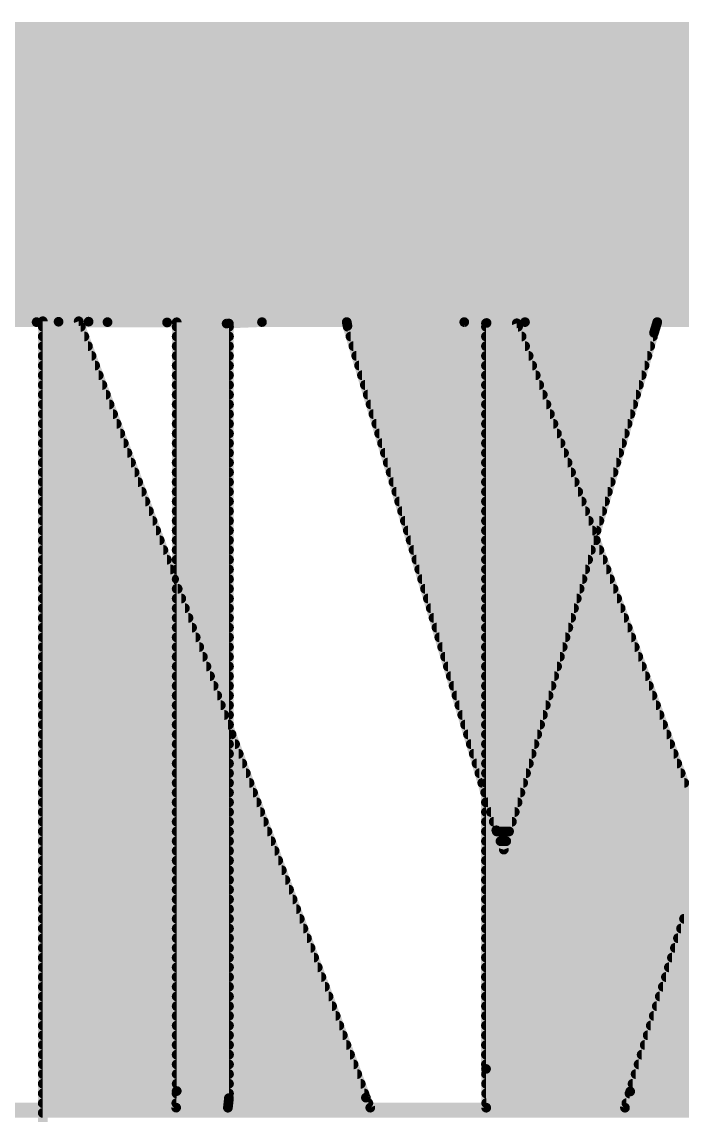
# Model space of a CAD drawing. Extents: x -29 to 78, y -12 to 55.
# Drawn here: x 16.511 to 17.375, y 14.704 to 16.134 of the extents above; entities that cross this region are included whole.
import ezdxf

# ---------------------------------------------------------------- set-up
doc = ezdxf.new("R2010")
doc.units = 0
doc.layers.add('21', color=41, linetype='CONTINUOUS')
doc.layers.add('22', color=40, linetype='CONTINUOUS')

msp = doc.modelspace()

# ---------------------------------------------------------------- linework, layer by layer
at = {"layer": '21', "const_width": 0.0127}
for points in [[(19.6412, 16.1279), (15.9361, 16.1279)], [(15.7246, 16.1036), (19.8372, 16.1036)], [(15.8113, 16.1163), (19.7568, 16.1163)], [(15.6842, 16.0909), (19.8819, 16.0909)], [(15.6438, 16.0782), (19.9228, 16.0782)], [(15.6034, 16.0655), (19.9618, 16.0655)], [(15.5679, 16.0528), (19.996, 16.0528)], [(15.5445, 16.0401), (20.021, 16.0401)], [(15.5211, 16.0274), (20.0443, 16.0274)], [(15.4743, 16.002), (20.0909, 16.002)], [(15.4977, 16.0147), (20.0676, 16.0147)], [(15.4509, 15.9893), (20.1143, 15.9893)], [(15.4297, 15.9766), (20.1376, 15.9766)], [(15.4131, 15.9639), (20.154, 15.9639)], [(15.3964, 15.9512), (20.1694, 15.9512)], [(15.3808, 15.9385), (20.1848, 15.9385)], [(15.3654, 15.9258), (20.2002, 15.9258)], [(15.35, 15.9131), (20.2156, 15.9131)], [(15.3192, 15.8877), (20.2463, 15.8877)], [(15.3346, 15.9004), (20.231, 15.9004)], [(15.3053, 15.875), (20.2617, 15.875)], [(15.293, 15.8623), (20.2734, 15.8623)], [(15.2806, 15.8496), (20.2848, 15.8496)], [(15.2692, 15.8369), (20.2962, 15.8369)], [(15.2587, 15.8242), (20.3068, 15.8242)], [(15.2483, 15.8115), (20.3173, 15.8115)], [(15.2378, 15.7988), (20.3278, 15.7988)], [(15.2168, 15.7734), (20.3487, 15.7734)], [(15.2273, 15.7861), (20.3383, 15.7861)], [(15.2065, 15.7607), (20.3592, 15.7607)], [(15.9451, 15.748), (19.7489, 15.748)], [(16.2003, 15.7414), (16.5301, 15.7414)], [(16.5301, 15.7414), (16.5589, 15.7419)], [(16.5852, 15.7425), (16.5382, 15.7425)], [(16.5382, 15.7425), (16.5382, 14.3733)], [(16.5382, 15.7353), (16.5879, 15.7353)], [(16.5589, 15.7419), (16.5982, 15.7419)], [(16.9609, 14.7266), (16.5852, 15.7425)], [(16.5982, 15.7419), (16.6229, 15.7414)], [(16.6229, 15.7414), (16.9359, 15.7414)], [(16.9359, 15.7414), (16.9368, 15.7363)], [(16.9368, 15.7363), (17.1315, 15.0764)], [(16.9371, 15.7353), (17.3402, 15.7353)], [(17.3378, 15.7273), (17.3421, 15.7414)], [(17.3421, 15.7414), (17.6651, 15.7414)], [(16.5382, 15.7226), (16.5926, 15.7226)], [(16.9408, 15.7226), (17.3364, 15.7226)], [(17.1413, 15.0511), (17.3378, 15.7273)], [(16.5382, 15.7099), (16.5973, 15.7099)], [(16.9446, 15.7099), (17.3328, 15.7099)], [(16.5382, 15.6972), (16.602, 15.6972)], [(16.9483, 15.6972), (17.3291, 15.6972)], [(16.5382, 15.6845), (16.6067, 15.6845)], [(16.9521, 15.6845), (17.3254, 15.6845)], [(16.5382, 15.6718), (16.6114, 15.6718)], [(16.5382, 15.6591), (16.6161, 15.6591)], [(16.9558, 15.6718), (17.3217, 15.6718)], [(16.9596, 15.6591), (17.318, 15.6591)], [(16.5382, 15.6464), (16.6208, 15.6464)], [(16.9633, 15.6464), (17.3143, 15.6464)], [(16.5382, 15.6337), (16.6255, 15.6337)], [(16.9671, 15.6337), (17.3106, 15.6337)], [(16.5382, 15.621), (16.6302, 15.621)], [(16.9708, 15.621), (17.3069, 15.621)], [(16.5382, 15.6083), (16.6349, 15.6083)], [(16.9746, 15.6083), (17.3032, 15.6083)], [(16.5382, 15.5956), (16.6396, 15.5956)], [(16.9783, 15.5956), (17.2995, 15.5956)], [(16.5382, 15.5829), (16.6442, 15.5829)], [(16.9821, 15.5829), (17.2959, 15.5829)], [(16.5382, 15.5702), (16.6489, 15.5702)], [(16.9858, 15.5702), (17.2922, 15.5702)], [(16.5382, 15.5575), (16.6536, 15.5575)], [(16.5382, 15.5448), (16.6583, 15.5448)], [(16.9895, 15.5575), (17.2885, 15.5575)], [(16.9933, 15.5448), (17.2848, 15.5448)], [(16.5382, 15.5321), (16.663, 15.5321)], [(16.997, 15.5321), (17.2811, 15.5321)], [(16.5382, 15.5194), (16.6677, 15.5194)], [(17.0008, 15.5194), (17.2774, 15.5194)], [(16.5382, 15.5067), (16.6724, 15.5067)], [(17.0045, 15.5067), (17.2737, 15.5067)], [(16.5382, 15.494), (16.6771, 15.494)], [(17.0083, 15.494), (17.27, 15.494)], [(16.5382, 15.4813), (16.6818, 15.4813)], [(17.012, 15.4813), (17.2663, 15.4813)], [(16.5382, 15.4686), (16.6865, 15.4686)], [(17.0158, 15.4686), (17.2626, 15.4686)], [(16.5382, 15.4559), (16.6912, 15.4559)], [(17.0195, 15.4559), (17.2589, 15.4559)], [(16.5382, 15.4432), (16.6959, 15.4432)], [(16.5382, 15.4305), (16.7006, 15.4305)], [(17.0233, 15.4432), (17.2553, 15.4432)], [(17.027, 15.4305), (17.2516, 15.4305)], [(16.5382, 15.4178), (16.7053, 15.4178)], [(17.0308, 15.4178), (17.2479, 15.4178)], [(16.5382, 15.4051), (16.71, 15.4051)], [(17.0345, 15.4051), (17.2442, 15.4051)], [(16.5382, 15.3924), (16.7147, 15.3924)], [(17.0383, 15.3924), (17.2405, 15.3924)], [(16.5382, 15.3797), (16.7194, 15.3797)], [(17.042, 15.3797), (17.2368, 15.3797)], [(16.5382, 15.367), (16.7241, 15.367)], [(17.0458, 15.367), (17.2331, 15.367)], [(16.5382, 15.3543), (16.7288, 15.3543)], [(17.0495, 15.3543), (17.2294, 15.3543)], [(17.4981, 15.3487), (17.3067, 14.7347)], [(16.5382, 15.3416), (16.7335, 15.3416)], [(17.0533, 15.3416), (17.2257, 15.3416)], [(16.5382, 15.3289), (16.7382, 15.3289)], [(16.5382, 15.3162), (16.7429, 15.3162)], [(17.057, 15.3289), (17.222, 15.3289)], [(17.0607, 15.3162), (17.2183, 15.3162)], [(16.5382, 15.3035), (16.7476, 15.3035)], [(17.0645, 15.3035), (17.2147, 15.3035)], [(16.5382, 15.2908), (16.7523, 15.2908)], [(17.0682, 15.2908), (17.211, 15.2908)], [(16.5382, 15.2781), (16.757, 15.2781)], [(17.072, 15.2781), (17.2073, 15.2781)], [(16.5382, 15.2654), (16.7617, 15.2654)], [(17.0757, 15.2654), (17.2036, 15.2654)], [(16.5382, 15.2527), (16.7664, 15.2527)], [(17.0795, 15.2527), (17.1999, 15.2527)], [(16.5382, 15.24), (16.7711, 15.24)], [(17.0832, 15.24), (17.1962, 15.24)], [(16.5382, 15.2273), (16.7758, 15.2273)], [(17.087, 15.2273), (17.1925, 15.2273)], [(16.5382, 15.2146), (16.7805, 15.2146)], [(16.5382, 15.2019), (16.7852, 15.2019)], [(17.0907, 15.2146), (17.1888, 15.2146)], [(17.0945, 15.2019), (17.1851, 15.2019)], [(16.5382, 15.1892), (16.7898, 15.1892)], [(17.0982, 15.1892), (17.1814, 15.1892)], [(16.5382, 15.1765), (16.7945, 15.1765)], [(17.102, 15.1765), (17.1777, 15.1765)], [(16.5382, 15.1638), (16.7992, 15.1638)], [(17.1057, 15.1638), (17.1741, 15.1638)], [(16.5382, 15.1511), (16.8039, 15.1511)], [(17.1095, 15.1511), (17.1704, 15.1511)], [(16.5382, 15.1384), (16.8086, 15.1384)], [(17.1132, 15.1384), (17.1667, 15.1384)], [(16.5382, 15.1257), (16.8133, 15.1257)], [(17.117, 15.1257), (17.163, 15.1257)], [(16.5382, 15.113), (16.818, 15.113)], [(17.1207, 15.113), (17.1593, 15.113)], [(16.5382, 15.1003), (16.8227, 15.1003)], [(16.5382, 15.0876), (16.8274, 15.0876)], [(17.1244, 15.1003), (17.1556, 15.1003)], [(17.1282, 15.0876), (17.1519, 15.0876)], [(16.5382, 15.0749), (16.8321, 15.0749)], [(17.1315, 15.0764), (17.1413, 15.0511)], [(17.1321, 15.0749), (17.1482, 15.0749)], [(16.5382, 15.0622), (16.8368, 15.0622)], [(17.137, 15.0622), (17.1445, 15.0622)], [(16.5382, 15.0495), (16.8415, 15.0495)], [(16.5382, 15.0368), (16.8462, 15.0368)], [(16.5382, 15.0241), (16.8509, 15.0241)], [(16.5382, 15.0114), (16.8556, 15.0114)], [(16.5382, 14.9987), (16.8603, 14.9987)], [(16.5382, 14.986), (16.865, 14.986)], [(16.5382, 14.9733), (16.8697, 14.9733)], [(16.5382, 14.9606), (16.8744, 14.9606)], [(17.3771, 14.9606), (17.6172, 14.9606)], [(16.5382, 14.9479), (16.8791, 14.9479)], [(17.3732, 14.9479), (17.6211, 14.9479)], [(16.5382, 14.9352), (16.8838, 14.9352)], [(17.3692, 14.9352), (17.625, 14.9352)], [(16.5382, 14.9225), (16.8885, 14.9225)], [(17.3652, 14.9225), (17.6289, 14.9225)], [(16.5382, 14.9098), (16.8932, 14.9098)], [(17.3613, 14.9098), (17.6328, 14.9098)], [(16.5382, 14.8971), (16.8979, 14.8971)], [(17.3573, 14.8971), (17.6368, 14.8971)], [(16.5382, 14.8844), (16.9026, 14.8844)], [(17.3534, 14.8844), (17.6407, 14.8844)], [(16.5382, 14.8717), (16.9073, 14.8717)], [(16.5382, 14.859), (16.912, 14.859)], [(17.3454, 14.859), (17.6485, 14.859)], [(17.3494, 14.8717), (17.6446, 14.8717)], [(16.5382, 14.8463), (16.9167, 14.8463)], [(17.3415, 14.8463), (17.6524, 14.8463)], [(16.5382, 14.8336), (16.9214, 14.8336)], [(17.3375, 14.8336), (17.6563, 14.8336)], [(16.5382, 14.8209), (16.9261, 14.8209)], [(17.3336, 14.8209), (17.6603, 14.8209)], [(16.5382, 14.8082), (16.9307, 14.8082)], [(17.3296, 14.8082), (17.6642, 14.8082)], [(16.5382, 14.7955), (16.9354, 14.7955)], [(17.3257, 14.7955), (17.6681, 14.7955)], [(16.5382, 14.7828), (16.9401, 14.7828)], [(17.3217, 14.7828), (17.672, 14.7828)], [(16.5382, 14.7701), (16.9448, 14.7701)], [(16.5382, 14.7574), (16.9495, 14.7574)], [(17.3138, 14.7574), (17.6798, 14.7574)], [(17.3177, 14.7701), (17.6759, 14.7701)], [(16.5382, 14.7447), (16.9542, 14.7447)], [(17.3098, 14.7447), (17.6839, 14.7447)], [(16.5382, 14.732), (16.9589, 14.732)], [(17.3067, 14.7347), (17.2998, 14.7135)], [(17.3058, 14.732), (17.6884, 14.732)], [(16.5382, 14.7193), (16.9641, 14.7193)], [(16.9666, 14.7135), (16.9609, 14.7266)], [(17.3017, 14.7193), (17.6928, 14.7193)], [(16.5382, 14.7066), (19.745, 14.7066)], [(17.2998, 14.7135), (16.9666, 14.7135)]]:
    msp.add_lwpolyline(points, dxfattribs=at)
at = {"layer": '21', "const_width": 0.0064}
for points in [[(16.5301, 15.7445, 1), (16.5302, 15.7382)], [(16.5301, 15.7382, 1), (16.5301, 15.7445)], [(16.5414, 15.7425, 1), (16.535, 15.7425)], [(16.5382, 15.7456, 1), (16.5382, 15.7393)], [(16.5382, 15.7385, 1), (16.5382, 15.7321)], [(16.5589, 15.745, 1), (16.5589, 15.7387)], [(16.5589, 15.7387, 1), (16.5588, 15.745)], [(16.5882, 15.7436, 1), (16.5822, 15.7414)], [(16.5852, 15.7394, 1), (16.5852, 15.7457)], [(16.5879, 15.7321, 1), (16.5879, 15.7385)], [(16.5982, 15.7451, 1), (16.5981, 15.7388)], [(16.5982, 15.7388, 1), (16.5982, 15.7451)], [(16.6229, 15.7445, 1), (16.6229, 15.7382)], [(16.6229, 15.7382, 1), (16.623, 15.7445)], [(16.939, 15.7419, 1), (16.9327, 15.7408)], [(16.9398, 15.7372, 1), (16.9337, 15.7354)], [(16.9337, 15.7358, 1), (16.9399, 15.7369)], [(16.9371, 15.7385, 1), (16.9371, 15.7321)], [(16.9359, 15.7382, 1), (16.9359, 15.7445)], [(17.3421, 15.7445, 1), (17.3421, 15.7382)], [(17.3451, 15.7404, 1), (17.339, 15.7423)], [(17.3402, 15.7321, 1), (17.3402, 15.7385)], [(16.5382, 15.7258, 1), (16.5382, 15.7194)], [(16.5926, 15.7194, 1), (16.5926, 15.7258)], [(16.9408, 15.7258, 1), (16.9408, 15.7194)], [(17.3348, 15.7282, 1), (17.3409, 15.7264)], [(17.3409, 15.7264, 1), (17.3348, 15.7282)], [(17.3364, 15.7194, 1), (17.3364, 15.7258)], [(16.5382, 15.7131, 1), (16.5382, 15.7067)], [(16.5973, 15.7067, 1), (16.5973, 15.7131)], [(16.9446, 15.7131, 1), (16.9446, 15.7067)], [(17.3328, 15.7067, 1), (17.3328, 15.7131)], [(16.5382, 15.7004, 1), (16.5382, 15.694)], [(16.602, 15.694, 1), (16.602, 15.7004)], [(16.9483, 15.7004, 1), (16.9483, 15.694)], [(17.3291, 15.694, 1), (17.3291, 15.7004)], [(16.5382, 15.6877, 1), (16.5382, 15.6813)], [(16.6067, 15.6813, 1), (16.6067, 15.6877)], [(16.9521, 15.6877, 1), (16.9521, 15.6813)], [(17.3254, 15.6813, 1), (17.3254, 15.6877)], [(16.5382, 15.675, 1), (16.5382, 15.6686)], [(16.5382, 15.6623, 1), (16.5382, 15.6559)], [(16.6114, 15.6686, 1), (16.6114, 15.675)], [(16.6161, 15.6559, 1), (16.6161, 15.6623)], [(16.9558, 15.675, 1), (16.9558, 15.6686)], [(16.9596, 15.6623, 1), (16.9596, 15.6559)], [(17.318, 15.6559, 1), (17.318, 15.6623)], [(17.3217, 15.6686, 1), (17.3217, 15.675)], [(16.5382, 15.6496, 1), (16.5382, 15.6432)], [(16.6208, 15.6432, 1), (16.6208, 15.6496)], [(16.9633, 15.6496, 1), (16.9633, 15.6432)], [(17.3143, 15.6432, 1), (17.3143, 15.6496)], [(16.5382, 15.6369, 1), (16.5382, 15.6305)], [(16.6255, 15.6305, 1), (16.6255, 15.6369)], [(16.9671, 15.6369, 1), (16.9671, 15.6305)], [(17.3106, 15.6305, 1), (17.3106, 15.6369)], [(16.5382, 15.6242, 1), (16.5382, 15.6178)], [(16.6302, 15.6178, 1), (16.6302, 15.6242)], [(16.9708, 15.6242, 1), (16.9708, 15.6178)], [(17.3069, 15.6178, 1), (17.3069, 15.6242)], [(16.5382, 15.6115, 1), (16.5382, 15.6051)], [(16.6349, 15.6051, 1), (16.6349, 15.6115)], [(16.9746, 15.6115, 1), (16.9746, 15.6051)], [(17.3032, 15.6051, 1), (17.3032, 15.6115)], [(16.5382, 15.5988, 1), (16.5382, 15.5924)], [(16.6396, 15.5924, 1), (16.6396, 15.5988)], [(16.9783, 15.5988, 1), (16.9783, 15.5924)], [(17.2995, 15.5924, 1), (17.2995, 15.5988)], [(16.5382, 15.5861, 1), (16.5382, 15.5797)], [(16.6442, 15.5797, 1), (16.6442, 15.5861)], [(16.9821, 15.5861, 1), (16.9821, 15.5797)], [(17.2959, 15.5797, 1), (17.2959, 15.5861)], [(16.5382, 15.5734, 1), (16.5382, 15.567)], [(16.6489, 15.567, 1), (16.6489, 15.5734)], [(16.9858, 15.5734, 1), (16.9858, 15.567)], [(17.2922, 15.567, 1), (17.2922, 15.5734)], [(16.5382, 15.5607, 1), (16.5382, 15.5543)], [(16.5382, 15.548, 1), (16.5382, 15.5416)], [(16.6536, 15.5543, 1), (16.6536, 15.5607)], [(16.6583, 15.5416, 1), (16.6583, 15.548)], [(16.9895, 15.5607, 1), (16.9895, 15.5543)], [(16.9933, 15.548, 1), (16.9933, 15.5416)], [(17.2848, 15.5416, 1), (17.2848, 15.548)], [(17.2885, 15.5543, 1), (17.2885, 15.5607)], [(16.5382, 15.5353, 1), (16.5382, 15.5289)], [(16.663, 15.5289, 1), (16.663, 15.5353)], [(16.997, 15.5353, 1), (16.997, 15.5289)], [(17.2811, 15.5289, 1), (17.2811, 15.5353)], [(16.5382, 15.5226, 1), (16.5382, 15.5162)], [(16.6677, 15.5162, 1), (16.6677, 15.5226)], [(17.0008, 15.5226, 1), (17.0008, 15.5162)], [(17.2774, 15.5162, 1), (17.2774, 15.5226)], [(16.5382, 15.5099, 1), (16.5382, 15.5035)], [(16.6724, 15.5035, 1), (16.6724, 15.5099)], [(17.0045, 15.5099, 1), (17.0045, 15.5035)], [(17.2737, 15.5035, 1), (17.2737, 15.5099)], [(16.5382, 15.4972, 1), (16.5382, 15.4908)], [(16.6771, 15.4908, 1), (16.6771, 15.4972)], [(17.0083, 15.4972, 1), (17.0083, 15.4908)], [(17.27, 15.4908, 1), (17.27, 15.4972)], [(16.5382, 15.4845, 1), (16.5382, 15.4781)], [(16.6818, 15.4781, 1), (16.6818, 15.4845)], [(17.012, 15.4845, 1), (17.012, 15.4781)], [(17.2663, 15.4781, 1), (17.2663, 15.4845)], [(16.5382, 15.4718, 1), (16.5382, 15.4654)], [(16.6865, 15.4654, 1), (16.6865, 15.4718)], [(17.0158, 15.4718, 1), (17.0158, 15.4654)], [(17.2626, 15.4654, 1), (17.2626, 15.4718)], [(16.5382, 15.4591, 1), (16.5382, 15.4527)], [(16.6912, 15.4527, 1), (16.6912, 15.4591)], [(17.0195, 15.4591, 1), (17.0195, 15.4527)], [(17.2589, 15.4527, 1), (17.2589, 15.4591)], [(16.5382, 15.4464, 1), (16.5382, 15.44)], [(16.5382, 15.4337, 1), (16.5382, 15.4273)], [(16.6959, 15.44, 1), (16.6959, 15.4464)], [(16.7006, 15.4273, 1), (16.7006, 15.4337)], [(17.0233, 15.4464, 1), (17.0233, 15.44)], [(17.027, 15.4337, 1), (17.027, 15.4273)], [(17.2516, 15.4273, 1), (17.2516, 15.4337)], [(17.2553, 15.44, 1), (17.2553, 15.4464)], [(16.5382, 15.421, 1), (16.5382, 15.4146)], [(16.7053, 15.4146, 1), (16.7053, 15.421)], [(17.0308, 15.421, 1), (17.0308, 15.4146)], [(17.2479, 15.4146, 1), (17.2479, 15.421)], [(16.5382, 15.4083, 1), (16.5382, 15.4019)], [(16.71, 15.4019, 1), (16.71, 15.4083)], [(17.0345, 15.4083, 1), (17.0345, 15.4019)], [(17.2442, 15.4019, 1), (17.2442, 15.4083)], [(16.5382, 15.3956, 1), (16.5382, 15.3892)], [(16.7147, 15.3892, 1), (16.7147, 15.3956)], [(17.0383, 15.3956, 1), (17.0383, 15.3892)], [(17.2405, 15.3892, 1), (17.2405, 15.3956)], [(16.5382, 15.3829, 1), (16.5382, 15.3765)], [(16.7194, 15.3765, 1), (16.7194, 15.3829)], [(17.042, 15.3829, 1), (17.042, 15.3765)], [(17.2368, 15.3765, 1), (17.2368, 15.3829)], [(16.5382, 15.3702, 1), (16.5382, 15.3638)], [(16.7241, 15.3638, 1), (16.7241, 15.3702)], [(17.0458, 15.3702, 1), (17.0458, 15.3638)], [(17.2331, 15.3638, 1), (17.2331, 15.3702)], [(16.5382, 15.3575, 1), (16.5382, 15.3511)], [(16.7288, 15.3511, 1), (16.7288, 15.3575)], [(17.0495, 15.3575, 1), (17.0495, 15.3511)], [(17.2294, 15.3511, 1), (17.2294, 15.3575)], [(16.5382, 15.3448, 1), (16.5382, 15.3384)], [(16.7335, 15.3384, 1), (16.7335, 15.3448)], [(17.0533, 15.3448, 1), (17.0533, 15.3384)], [(17.2257, 15.3384, 1), (17.2257, 15.3448)], [(16.5382, 15.3321, 1), (16.5382, 15.3257)], [(16.5382, 15.3194, 1), (16.5382, 15.313)], [(16.7382, 15.3257, 1), (16.7382, 15.3321)], [(16.7429, 15.313, 1), (16.7429, 15.3194)], [(17.057, 15.3321, 1), (17.057, 15.3257)], [(17.0607, 15.3194, 1), (17.0607, 15.313)], [(17.2183, 15.313, 1), (17.2183, 15.3194)], [(17.222, 15.3257, 1), (17.222, 15.3321)], [(16.5382, 15.3067, 1), (16.5382, 15.3003)], [(16.7476, 15.3003, 1), (16.7476, 15.3067)], [(17.0645, 15.3067, 1), (17.0645, 15.3003)], [(17.2147, 15.3003, 1), (17.2147, 15.3067)], [(16.5382, 15.294, 1), (16.5382, 15.2876)], [(16.7523, 15.2876, 1), (16.7523, 15.294)], [(17.0682, 15.294, 1), (17.0682, 15.2876)], [(17.211, 15.2876, 1), (17.211, 15.294)], [(16.5382, 15.2813, 1), (16.5382, 15.2749)], [(16.757, 15.2749, 1), (16.757, 15.2813)], [(17.072, 15.2813, 1), (17.072, 15.2749)], [(17.2073, 15.2749, 1), (17.2073, 15.2813)], [(16.5382, 15.2686, 1), (16.5382, 15.2622)], [(16.7617, 15.2622, 1), (16.7617, 15.2686)], [(17.0757, 15.2686, 1), (17.0757, 15.2622)], [(17.2036, 15.2622, 1), (17.2036, 15.2686)], [(16.5382, 15.2559, 1), (16.5382, 15.2495)], [(16.7664, 15.2495, 1), (16.7664, 15.2559)], [(17.0795, 15.2559, 1), (17.0795, 15.2495)], [(17.1999, 15.2495, 1), (17.1999, 15.2559)], [(16.5382, 15.2432, 1), (16.5382, 15.2368)], [(16.7711, 15.2368, 1), (16.7711, 15.2432)], [(17.0832, 15.2432, 1), (17.0832, 15.2368)], [(17.1962, 15.2368, 1), (17.1962, 15.2432)], [(16.5382, 15.2305, 1), (16.5382, 15.2241)], [(16.7758, 15.2241, 1), (16.7758, 15.2305)], [(17.087, 15.2305, 1), (17.087, 15.2241)], [(17.1925, 15.2241, 1), (17.1925, 15.2305)], [(16.5382, 15.2178, 1), (16.5382, 15.2114)], [(16.5382, 15.2051, 1), (16.5382, 15.1987)], [(16.7805, 15.2114, 1), (16.7805, 15.2178)], [(16.7852, 15.1987, 1), (16.7852, 15.2051)], [(17.0907, 15.2178, 1), (17.0907, 15.2114)], [(17.0945, 15.2051, 1), (17.0945, 15.1987)], [(17.1851, 15.1987, 1), (17.1851, 15.2051)], [(17.1888, 15.2114, 1), (17.1888, 15.2178)], [(16.5382, 15.1924, 1), (16.5382, 15.186)], [(16.7898, 15.186, 1), (16.7898, 15.1924)], [(17.0982, 15.1924, 1), (17.0982, 15.186)], [(17.1814, 15.186, 1), (17.1814, 15.1924)], [(16.5382, 15.1797, 1), (16.5382, 15.1733)], [(16.7945, 15.1733, 1), (16.7945, 15.1797)], [(17.102, 15.1797, 1), (17.102, 15.1733)], [(17.1777, 15.1733, 1), (17.1777, 15.1797)], [(16.5382, 15.167, 1), (16.5382, 15.1606)], [(16.7992, 15.1606, 1), (16.7992, 15.167)], [(17.1057, 15.167, 1), (17.1057, 15.1606)], [(17.1741, 15.1606, 1), (17.1741, 15.167)], [(16.5382, 15.1543, 1), (16.5382, 15.1479)], [(16.8039, 15.1479, 1), (16.8039, 15.1543)], [(17.1095, 15.1543, 1), (17.1095, 15.1479)], [(17.1704, 15.1479, 1), (17.1704, 15.1543)], [(16.5382, 15.1416, 1), (16.5382, 15.1352)], [(16.8086, 15.1352, 1), (16.8086, 15.1416)], [(17.1132, 15.1416, 1), (17.1132, 15.1352)], [(17.1667, 15.1352, 1), (17.1667, 15.1416)], [(16.5382, 15.1289, 1), (16.5382, 15.1225)], [(16.8133, 15.1225, 1), (16.8133, 15.1289)], [(17.117, 15.1289, 1), (17.117, 15.1225)], [(17.163, 15.1225, 1), (17.163, 15.1289)], [(16.5382, 15.1162, 1), (16.5382, 15.1098)], [(16.818, 15.1098, 1), (16.818, 15.1162)], [(17.1207, 15.1162, 1), (17.1207, 15.1098)], [(17.1593, 15.1098, 1), (17.1593, 15.1162)], [(16.5382, 15.1035, 1), (16.5382, 15.0971)], [(16.5382, 15.0908, 1), (16.5382, 15.0844)], [(16.8227, 15.0971, 1), (16.8227, 15.1035)], [(16.8274, 15.0844, 1), (16.8274, 15.0908)], [(17.1244, 15.1035, 1), (17.1244, 15.0971)], [(17.1282, 15.0908, 1), (17.1282, 15.0844)], [(17.1519, 15.0844, 1), (17.1519, 15.0908)], [(17.1556, 15.0971, 1), (17.1556, 15.1035)], [(16.5382, 15.0781, 1), (16.5382, 15.0717)], [(16.8321, 15.0717, 1), (16.8321, 15.0781)], [(17.1345, 15.0775, 1), (17.1286, 15.0752)], [(17.1285, 15.0755, 1), (17.1346, 15.0773)], [(17.1321, 15.0781, 1), (17.1321, 15.0717)], [(17.1482, 15.0717, 1), (17.1482, 15.0781)], [(16.5382, 15.0654, 1), (16.5382, 15.059)], [(16.8368, 15.059, 1), (16.8368, 15.0654)], [(17.137, 15.0654, 1), (17.137, 15.059)], [(17.1445, 15.059, 1), (17.1445, 15.0654)], [(16.5382, 15.0527, 1), (16.5382, 15.0463)], [(16.8415, 15.0463, 1), (16.8415, 15.0527)], [(17.1383, 15.052, 1), (17.1444, 15.0502)], [(17.1384, 15.05, 1), (17.1443, 15.0523)], [(16.5382, 15.04, 1), (16.5382, 15.0336)], [(16.8462, 15.0336, 1), (16.8462, 15.04)], [(16.5382, 15.0273, 1), (16.5382, 15.0209)], [(16.8509, 15.0209, 1), (16.8509, 15.0273)], [(16.5382, 15.0146, 1), (16.5382, 15.0082)], [(16.8556, 15.0082, 1), (16.8556, 15.0146)], [(16.5382, 15.0019, 1), (16.5382, 14.9955)], [(16.8603, 14.9955, 1), (16.8603, 15.0019)], [(16.5382, 14.9892, 1), (16.5382, 14.9828)], [(16.5382, 14.9765, 1), (16.5382, 14.9701)], [(16.865, 14.9828, 1), (16.865, 14.9892)], [(16.8697, 14.9701, 1), (16.8697, 14.9765)], [(16.5382, 14.9638, 1), (16.5382, 14.9574)], [(16.8744, 14.9574, 1), (16.8744, 14.9638)], [(17.3771, 14.9638, 1), (17.3771, 14.9574)], [(16.5382, 14.9511, 1), (16.5382, 14.9447)], [(16.8791, 14.9447, 1), (16.8791, 14.9511)], [(17.3732, 14.9511, 1), (17.3732, 14.9447)], [(16.5382, 14.9384, 1), (16.5382, 14.932)], [(16.8838, 14.932, 1), (16.8838, 14.9384)], [(17.3692, 14.9384, 1), (17.3692, 14.932)], [(16.5382, 14.9257, 1), (16.5382, 14.9193)], [(16.8885, 14.9193, 1), (16.8885, 14.9257)], [(17.3652, 14.9257, 1), (17.3652, 14.9193)], [(16.5382, 14.913, 1), (16.5382, 14.9066)], [(16.8932, 14.9066, 1), (16.8932, 14.913)], [(17.3613, 14.913, 1), (17.3613, 14.9066)], [(16.5382, 14.9003, 1), (16.5382, 14.8939)], [(16.8979, 14.8939, 1), (16.8979, 14.9003)], [(17.3573, 14.9003, 1), (17.3573, 14.8939)], [(16.5382, 14.8876, 1), (16.5382, 14.8812)], [(16.5382, 14.8749, 1), (16.5382, 14.8685)], [(16.9026, 14.8812, 1), (16.9026, 14.8876)], [(16.9073, 14.8685, 1), (16.9073, 14.8749)], [(17.3494, 14.8749, 1), (17.3494, 14.8685)], [(17.3534, 14.8876, 1), (17.3534, 14.8812)], [(16.5382, 14.8622, 1), (16.5382, 14.8558)], [(16.912, 14.8558, 1), (16.912, 14.8622)], [(17.3454, 14.8622, 1), (17.3454, 14.8558)], [(16.5382, 14.8495, 1), (16.5382, 14.8431)], [(16.9167, 14.8431, 1), (16.9167, 14.8495)], [(17.3415, 14.8495, 1), (17.3415, 14.8431)], [(16.5382, 14.8368, 1), (16.5382, 14.8304)], [(16.9214, 14.8304, 1), (16.9214, 14.8368)], [(17.3375, 14.8368, 1), (17.3375, 14.8304)], [(16.5382, 14.8241, 1), (16.5382, 14.8177)], [(16.9261, 14.8177, 1), (16.9261, 14.8241)], [(17.3336, 14.8241, 1), (17.3336, 14.8177)], [(16.5382, 14.8114, 1), (16.5382, 14.805)], [(16.9307, 14.805, 1), (16.9307, 14.8114)], [(17.3296, 14.8114, 1), (17.3296, 14.805)], [(16.5382, 14.7987, 1), (16.5382, 14.7923)], [(16.9354, 14.7923, 1), (16.9354, 14.7987)], [(17.3257, 14.7987, 1), (17.3257, 14.7923)], [(16.5382, 14.786, 1), (16.5382, 14.7796)], [(16.9401, 14.7796, 1), (16.9401, 14.786)], [(17.3217, 14.786, 1), (17.3217, 14.7796)], [(16.5382, 14.7733, 1), (16.5382, 14.7669)], [(16.5382, 14.7606, 1), (16.5382, 14.7542)], [(16.9448, 14.7669, 1), (16.9448, 14.7733)], [(16.9495, 14.7542, 1), (16.9495, 14.7606)], [(17.3138, 14.7606, 1), (17.3138, 14.7542)], [(17.3177, 14.7733, 1), (17.3177, 14.7669)], [(16.5382, 14.7479, 1), (16.5382, 14.7415)], [(16.9542, 14.7415, 1), (16.9542, 14.7479)], [(17.3098, 14.7479, 1), (17.3098, 14.7415)], [(16.5382, 14.7352, 1), (16.5382, 14.7288)], [(16.9589, 14.7288, 1), (16.9589, 14.7352)], [(17.3058, 14.7352, 1), (17.3058, 14.7288)], [(17.3037, 14.7356, 1), (17.3097, 14.7337)], [(17.3097, 14.7337, 1), (17.3037, 14.7356)], [(16.5382, 14.7225, 1), (16.5382, 14.7161)], [(16.9639, 14.7278, 1), (16.958, 14.7253)], [(16.958, 14.7254, 1), (16.9639, 14.7277)], [(16.9641, 14.7161, 1), (16.9641, 14.7225)], [(17.3017, 14.7225, 1), (17.3017, 14.7161)], [(16.5382, 14.7098, 1), (16.5382, 14.7034)], [(16.9666, 14.7166, 1), (16.9666, 14.7103)], [(16.9637, 14.7122, 1), (16.9695, 14.7147)], [(17.2968, 14.7144, 1), (17.3029, 14.7125)], [(17.2998, 14.7103, 1), (17.2998, 14.7166)]]:
    msp.add_lwpolyline(points, format="xyb", dxfattribs=at)
at = {"layer": '22', "const_width": 0.0127}
for points in [[(15.9188, 16.1279), (19.6239, 16.1279)], [(15.7228, 16.1036), (19.8354, 16.1036)], [(15.8032, 16.1163), (19.7487, 16.1163)], [(15.6781, 16.0909), (19.8758, 16.0909)], [(15.6372, 16.0782), (19.9162, 16.0782)], [(15.5982, 16.0655), (19.9566, 16.0655)], [(15.564, 16.0528), (19.9921, 16.0528)], [(15.539, 16.0401), (20.0155, 16.0401)], [(15.5157, 16.0274), (20.0389, 16.0274)], [(15.4691, 16.002), (20.0857, 16.002)], [(15.4924, 16.0147), (20.0623, 16.0147)], [(15.4457, 15.9893), (20.1091, 15.9893)], [(15.4224, 15.9766), (20.1303, 15.9766)], [(15.406, 15.9639), (20.1469, 15.9639)], [(15.3906, 15.9512), (20.1636, 15.9512)], [(15.3752, 15.9385), (20.1792, 15.9385)], [(15.3598, 15.9258), (20.1946, 15.9258)], [(15.3444, 15.9131), (20.21, 15.9131)], [(15.3137, 15.8877), (20.2408, 15.8877)], [(15.329, 15.9004), (20.2254, 15.9004)], [(15.2983, 15.875), (20.2547, 15.875)], [(15.2866, 15.8623), (20.267, 15.8623)], [(15.2752, 15.8496), (20.2794, 15.8496)], [(15.2638, 15.8369), (20.2908, 15.8369)], [(15.2532, 15.8242), (20.3013, 15.8242)], [(15.2427, 15.8115), (20.3117, 15.8115)], [(15.2322, 15.7988), (20.3222, 15.7988)], [(15.2113, 15.7734), (20.3432, 15.7734)], [(15.2217, 15.7861), (20.3327, 15.7861)], [(15.2008, 15.7607), (20.3535, 15.7607)], [(15.8111, 15.748), (19.615, 15.748)], [(16.7009, 15.7409), (16.376, 15.7414)], [(16.7787, 15.7395), (16.7009, 15.7409)], [(16.7134, 14.7352), (16.7134, 15.7411)], [(16.7134, 15.7411), (16.7818, 15.7394)], [(16.7134, 15.7353), (16.7818, 15.7353)], [(16.825, 15.7414), (16.7787, 15.7395)], [(16.7818, 15.7394), (16.7818, 14.7259)], [(17.0896, 15.7414), (16.825, 15.7414)], [(17.1187, 15.7403), (17.0896, 15.7414)], [(17.118, 14.7641), (17.118, 15.7399)], [(17.118, 15.7399), (17.1583, 15.7398)], [(17.118, 15.7353), (17.1599, 15.7353)], [(17.1691, 15.7414), (17.1187, 15.7403)], [(17.1583, 15.7398), (17.5197, 14.7477)], [(17.4869, 15.7414), (17.1691, 15.7414)], [(16.7134, 15.7226), (16.7818, 15.7226)], [(17.118, 15.7226), (17.1646, 15.7226)], [(16.7134, 15.7099), (16.7818, 15.7099)], [(17.118, 15.7099), (17.1692, 15.7099)], [(16.7134, 15.6972), (16.7818, 15.6972)], [(17.118, 15.6972), (17.1738, 15.6972)], [(16.7134, 15.6845), (16.7818, 15.6845)], [(17.118, 15.6845), (17.1785, 15.6845)], [(16.7134, 15.6718), (16.7818, 15.6718)], [(16.7134, 15.6591), (16.7818, 15.6591)], [(17.118, 15.6718), (17.1831, 15.6718)], [(17.118, 15.6591), (17.1877, 15.6591)], [(16.7134, 15.6464), (16.7818, 15.6464)], [(17.118, 15.6464), (17.1923, 15.6464)], [(16.7134, 15.6337), (16.7818, 15.6337)], [(17.118, 15.6337), (17.197, 15.6337)], [(16.7134, 15.621), (16.7818, 15.621)], [(17.118, 15.621), (17.2016, 15.621)], [(16.7134, 15.6083), (16.7818, 15.6083)], [(17.118, 15.6083), (17.2062, 15.6083)], [(16.7134, 15.5956), (16.7818, 15.5956)], [(17.118, 15.5956), (17.2108, 15.5956)], [(16.7134, 15.5829), (16.7818, 15.5829)], [(17.118, 15.5829), (17.2155, 15.5829)], [(16.7134, 15.5702), (16.7818, 15.5702)], [(17.118, 15.5702), (17.2201, 15.5702)], [(16.7134, 15.5575), (16.7818, 15.5575)], [(16.7134, 15.5448), (16.7818, 15.5448)], [(17.118, 15.5575), (17.2247, 15.5575)], [(17.118, 15.5448), (17.2293, 15.5448)], [(16.7134, 15.5321), (16.7818, 15.5321)], [(17.118, 15.5321), (17.234, 15.5321)], [(16.7134, 15.5194), (16.7818, 15.5194)], [(17.118, 15.5194), (17.2386, 15.5194)], [(16.7134, 15.5067), (16.7818, 15.5067)], [(17.118, 15.5067), (17.2432, 15.5067)], [(16.7134, 15.494), (16.7818, 15.494)], [(17.118, 15.494), (17.2478, 15.494)], [(16.7134, 15.4813), (16.7818, 15.4813)], [(17.118, 15.4813), (17.2525, 15.4813)], [(16.7134, 15.4686), (16.7818, 15.4686)], [(17.118, 15.4686), (17.2571, 15.4686)], [(16.7134, 15.4559), (16.7818, 15.4559)], [(17.118, 15.4559), (17.2617, 15.4559)], [(16.7134, 15.4432), (16.7818, 15.4432)], [(16.7134, 15.4305), (16.7818, 15.4305)], [(17.118, 15.4432), (17.2663, 15.4432)], [(17.118, 15.4305), (17.271, 15.4305)], [(16.7134, 15.4178), (16.7818, 15.4178)], [(17.118, 15.4178), (17.2756, 15.4178)], [(16.7134, 15.4051), (16.7818, 15.4051)], [(17.118, 15.4051), (17.2802, 15.4051)], [(16.7134, 15.3924), (16.7818, 15.3924)], [(17.118, 15.3924), (17.2848, 15.3924)], [(16.7134, 15.3797), (16.7818, 15.3797)], [(17.118, 15.3797), (17.2895, 15.3797)], [(16.7134, 15.367), (16.7818, 15.367)], [(17.118, 15.367), (17.2941, 15.367)], [(16.7134, 15.3543), (16.7818, 15.3543)], [(17.118, 15.3543), (17.2987, 15.3543)], [(16.7134, 15.3416), (16.7818, 15.3416)], [(17.118, 15.3416), (17.3034, 15.3416)], [(16.7134, 15.3289), (16.7818, 15.3289)], [(16.7134, 15.3162), (16.7818, 15.3162)], [(17.118, 15.3289), (17.308, 15.3289)], [(17.118, 15.3162), (17.3126, 15.3162)], [(16.7134, 15.3035), (16.7818, 15.3035)], [(17.118, 15.3035), (17.3172, 15.3035)], [(16.7134, 15.2908), (16.7818, 15.2908)], [(17.118, 15.2908), (17.3219, 15.2908)], [(16.7134, 15.2781), (16.7818, 15.2781)], [(17.118, 15.2781), (17.3265, 15.2781)], [(16.7134, 15.2654), (16.7818, 15.2654)], [(17.118, 15.2654), (17.3311, 15.2654)], [(16.7134, 15.2527), (16.7818, 15.2527)], [(17.118, 15.2527), (17.3357, 15.2527)], [(16.7134, 15.24), (16.7818, 15.24)], [(17.118, 15.24), (17.3404, 15.24)], [(16.7134, 15.2273), (16.7818, 15.2273)], [(17.118, 15.2273), (17.345, 15.2273)], [(16.7134, 15.2146), (16.7818, 15.2146)], [(16.7134, 15.2019), (16.7818, 15.2019)], [(17.118, 15.2146), (17.3496, 15.2146)], [(17.118, 15.2019), (17.3542, 15.2019)], [(16.7134, 15.1892), (16.7818, 15.1892)], [(17.118, 15.1892), (17.3589, 15.1892)], [(16.7134, 15.1765), (16.7818, 15.1765)], [(17.118, 15.1765), (17.3635, 15.1765)], [(16.7134, 15.1638), (16.7818, 15.1638)], [(17.118, 15.1638), (17.3681, 15.1638)], [(16.7134, 15.1511), (16.7818, 15.1511)], [(17.118, 15.1511), (17.3727, 15.1511)], [(16.7134, 15.1384), (16.7818, 15.1384)], [(17.118, 15.1384), (17.3774, 15.1384)], [(16.7134, 15.1257), (16.7818, 15.1257)], [(17.118, 15.1257), (17.382, 15.1257)], [(16.7134, 15.113), (16.7818, 15.113)], [(17.118, 15.113), (17.3866, 15.113)], [(16.7134, 15.1003), (16.7818, 15.1003)], [(16.7134, 15.0876), (16.7818, 15.0876)], [(17.118, 15.1003), (17.3912, 15.1003)], [(17.118, 15.0876), (17.3959, 15.0876)], [(16.7134, 15.0749), (16.7818, 15.0749)], [(17.118, 15.0749), (17.4005, 15.0749)], [(16.7134, 15.0622), (16.7818, 15.0622)], [(17.118, 15.0622), (17.4051, 15.0622)], [(16.7134, 15.0495), (16.7818, 15.0495)], [(17.118, 15.0495), (17.4097, 15.0495)], [(16.7134, 15.0368), (16.7818, 15.0368)], [(17.118, 15.0368), (17.4144, 15.0368)], [(16.7134, 15.0241), (16.7818, 15.0241)], [(17.118, 15.0241), (17.419, 15.0241)], [(16.7134, 15.0114), (16.7818, 15.0114)], [(17.118, 15.0114), (17.4236, 15.0114)], [(16.7134, 14.9987), (16.7818, 14.9987)], [(17.118, 14.9987), (17.4282, 14.9987)], [(16.7134, 14.986), (16.7818, 14.986)], [(16.7134, 14.9733), (16.7818, 14.9733)], [(17.118, 14.986), (17.4329, 14.986)], [(17.118, 14.9733), (17.4375, 14.9733)], [(16.7134, 14.9606), (16.7818, 14.9606)], [(17.118, 14.9606), (17.4421, 14.9606)], [(16.7134, 14.9479), (16.7818, 14.9479)], [(17.118, 14.9479), (17.4468, 14.9479)], [(16.7134, 14.9352), (16.7818, 14.9352)], [(17.118, 14.9352), (17.4514, 14.9352)], [(16.7134, 14.9225), (16.7818, 14.9225)], [(17.118, 14.9225), (17.456, 14.9225)], [(16.7134, 14.9098), (16.7818, 14.9098)], [(17.118, 14.9098), (17.4606, 14.9098)], [(16.7134, 14.8971), (16.7818, 14.8971)], [(17.118, 14.8971), (17.4653, 14.8971)], [(16.7134, 14.8844), (16.7818, 14.8844)], [(17.118, 14.8844), (17.4699, 14.8844)], [(16.7134, 14.8717), (16.7818, 14.8717)], [(16.7134, 14.859), (16.7818, 14.859)], [(17.118, 14.8717), (17.4745, 14.8717)], [(17.118, 14.859), (17.4791, 14.859)], [(16.7134, 14.8463), (16.7818, 14.8463)], [(17.118, 14.8463), (17.4838, 14.8463)], [(16.7134, 14.8336), (16.7818, 14.8336)], [(17.118, 14.8336), (17.4884, 14.8336)], [(16.7134, 14.8209), (16.7818, 14.8209)], [(17.118, 14.8209), (17.493, 14.8209)], [(16.7134, 14.8082), (16.7818, 14.8082)], [(17.118, 14.8082), (17.4976, 14.8082)], [(16.7134, 14.7955), (16.7818, 14.7955)], [(17.118, 14.7955), (17.5023, 14.7955)], [(16.7134, 14.7828), (16.7818, 14.7828)], [(17.118, 14.7828), (17.5069, 14.7828)], [(16.7134, 14.7701), (16.7818, 14.7701)], [(16.7134, 14.7574), (16.7818, 14.7574)], [(17.118, 14.7701), (17.5115, 14.7701)], [(17.1183, 14.7135), (17.118, 14.7641)], [(17.1181, 14.7574), (17.5161, 14.7574)], [(16.7134, 14.7447), (16.7818, 14.7447)], [(17.1181, 14.7447), (17.5208, 14.7447)], [(16.7127, 14.7135), (16.7134, 14.7352)], [(16.7133, 14.732), (16.7818, 14.732)], [(17.1182, 14.732), (17.5255, 14.732)], [(16.7129, 14.7193), (16.781, 14.7193)], [(16.7818, 14.7259), (16.7804, 14.7135)], [(17.1183, 14.7193), (17.5301, 14.7193)], [(15.815, 14.7066), (19.0218, 14.7066)], [(16.3769, 14.7135), (16.7127, 14.7135)], [(16.7804, 14.7135), (17.1183, 14.7135)]]:
    msp.add_lwpolyline(points, dxfattribs=at)
at = {"layer": '22', "const_width": 0.0064}
for points in [[(16.7009, 15.7441, 1), (16.7008, 15.7377)], [(16.7009, 15.7377, 1), (16.7009, 15.7441)], [(16.7166, 15.7411, 1), (16.7102, 15.7411)], [(16.7135, 15.7442, 1), (16.7133, 15.7379)], [(16.7134, 15.7385, 1), (16.7134, 15.7321)], [(16.7786, 15.7426, 1), (16.7788, 15.7363)], [(16.7786, 15.7363, 1), (16.7788, 15.7426)], [(16.7849, 15.7394, 1), (16.7786, 15.7394)], [(16.7817, 15.7363, 1), (16.7818, 15.7426)], [(16.7818, 15.7321, 1), (16.7818, 15.7385)], [(16.825, 15.7445, 1), (16.825, 15.7382)], [(16.8251, 15.7382, 1), (16.8248, 15.7445)], [(17.0897, 15.7445, 1), (17.0895, 15.7382)], [(17.0896, 15.7382, 1), (17.0896, 15.7445)], [(17.1181, 15.7431, 1), (17.118, 15.7367)], [(17.118, 15.7385, 1), (17.118, 15.7321)], [(17.1212, 15.7399, 1), (17.1149, 15.7399)], [(17.1187, 15.7434, 1), (17.1188, 15.7371)], [(17.1186, 15.7371, 1), (17.1189, 15.7434)], [(17.1613, 15.7409, 1), (17.1553, 15.7387)], [(17.1583, 15.7366, 1), (17.1583, 15.7429)], [(17.1599, 15.7321, 1), (17.1599, 15.7385)], [(17.1691, 15.7445, 1), (17.1691, 15.7382)], [(17.1691, 15.7382, 1), (17.169, 15.7445)], [(16.7134, 15.7258, 1), (16.7134, 15.7194)], [(16.7818, 15.7194, 1), (16.7818, 15.7258)], [(17.118, 15.7258, 1), (17.118, 15.7194)], [(17.1646, 15.7194, 1), (17.1646, 15.7258)], [(16.7134, 15.7131, 1), (16.7134, 15.7067)], [(16.7818, 15.7067, 1), (16.7818, 15.7131)], [(17.118, 15.7131, 1), (17.118, 15.7067)], [(17.1692, 15.7067, 1), (17.1692, 15.7131)], [(16.7134, 15.7004, 1), (16.7134, 15.694)], [(16.7818, 15.694, 1), (16.7818, 15.7004)], [(17.118, 15.7004, 1), (17.118, 15.694)], [(17.1738, 15.694, 1), (17.1738, 15.7004)], [(16.7134, 15.6877, 1), (16.7134, 15.6813)], [(16.7818, 15.6813, 1), (16.7818, 15.6877)], [(17.118, 15.6877, 1), (17.118, 15.6813)], [(17.1785, 15.6813, 1), (17.1785, 15.6877)], [(16.7134, 15.675, 1), (16.7134, 15.6686)], [(16.7134, 15.6623, 1), (16.7134, 15.6559)], [(16.7818, 15.6686, 1), (16.7818, 15.675)], [(16.7818, 15.6559, 1), (16.7818, 15.6623)], [(17.118, 15.675, 1), (17.118, 15.6686)], [(17.118, 15.6623, 1), (17.118, 15.6559)], [(17.1831, 15.6686, 1), (17.1831, 15.675)], [(17.1877, 15.6559, 1), (17.1877, 15.6623)], [(16.7134, 15.6496, 1), (16.7134, 15.6432)], [(16.7818, 15.6432, 1), (16.7818, 15.6496)], [(17.118, 15.6496, 1), (17.118, 15.6432)], [(17.1923, 15.6432, 1), (17.1923, 15.6496)], [(16.7134, 15.6369, 1), (16.7134, 15.6305)], [(16.7818, 15.6305, 1), (16.7818, 15.6369)], [(17.118, 15.6369, 1), (17.118, 15.6305)], [(17.197, 15.6305, 1), (17.197, 15.6369)], [(16.7134, 15.6242, 1), (16.7134, 15.6178)], [(16.7818, 15.6178, 1), (16.7818, 15.6242)], [(17.118, 15.6242, 1), (17.118, 15.6178)], [(17.2016, 15.6178, 1), (17.2016, 15.6242)], [(16.7134, 15.6115, 1), (16.7134, 15.6051)], [(16.7818, 15.6051, 1), (16.7818, 15.6115)], [(17.118, 15.6115, 1), (17.118, 15.6051)], [(17.2062, 15.6051, 1), (17.2062, 15.6115)], [(16.7134, 15.5988, 1), (16.7134, 15.5924)], [(16.7818, 15.5924, 1), (16.7818, 15.5988)], [(17.118, 15.5988, 1), (17.118, 15.5924)], [(17.2108, 15.5924, 1), (17.2108, 15.5988)], [(16.7134, 15.5861, 1), (16.7134, 15.5797)], [(16.7818, 15.5797, 1), (16.7818, 15.5861)], [(17.118, 15.5861, 1), (17.118, 15.5797)], [(17.2155, 15.5797, 1), (17.2155, 15.5861)], [(16.7134, 15.5734, 1), (16.7134, 15.567)], [(16.7818, 15.567, 1), (16.7818, 15.5734)], [(17.118, 15.5734, 1), (17.118, 15.567)], [(17.2201, 15.567, 1), (17.2201, 15.5734)], [(16.7134, 15.5607, 1), (16.7134, 15.5543)], [(16.7134, 15.548, 1), (16.7134, 15.5416)], [(16.7818, 15.5543, 1), (16.7818, 15.5607)], [(16.7818, 15.5416, 1), (16.7818, 15.548)], [(17.118, 15.5607, 1), (17.118, 15.5543)], [(17.118, 15.548, 1), (17.118, 15.5416)], [(17.2247, 15.5543, 1), (17.2247, 15.5607)], [(17.2293, 15.5416, 1), (17.2293, 15.548)], [(16.7134, 15.5353, 1), (16.7134, 15.5289)], [(16.7818, 15.5289, 1), (16.7818, 15.5353)], [(17.118, 15.5353, 1), (17.118, 15.5289)], [(17.234, 15.5289, 1), (17.234, 15.5353)], [(16.7134, 15.5226, 1), (16.7134, 15.5162)], [(16.7818, 15.5162, 1), (16.7818, 15.5226)], [(17.118, 15.5226, 1), (17.118, 15.5162)], [(17.2386, 15.5162, 1), (17.2386, 15.5226)], [(16.7134, 15.5099, 1), (16.7134, 15.5035)], [(16.7818, 15.5035, 1), (16.7818, 15.5099)], [(17.118, 15.5099, 1), (17.118, 15.5035)], [(17.2432, 15.5035, 1), (17.2432, 15.5099)], [(16.7134, 15.4972, 1), (16.7134, 15.4908)], [(16.7818, 15.4908, 1), (16.7818, 15.4972)], [(17.118, 15.4972, 1), (17.118, 15.4908)], [(17.2478, 15.4908, 1), (17.2478, 15.4972)], [(16.7134, 15.4845, 1), (16.7134, 15.4781)], [(16.7818, 15.4781, 1), (16.7818, 15.4845)], [(17.118, 15.4845, 1), (17.118, 15.4781)], [(17.2525, 15.4781, 1), (17.2525, 15.4845)], [(16.7134, 15.4718, 1), (16.7134, 15.4654)], [(16.7818, 15.4654, 1), (16.7818, 15.4718)], [(17.118, 15.4718, 1), (17.118, 15.4654)], [(17.2571, 15.4654, 1), (17.2571, 15.4718)], [(16.7134, 15.4591, 1), (16.7134, 15.4527)], [(16.7818, 15.4527, 1), (16.7818, 15.4591)], [(17.118, 15.4591, 1), (17.118, 15.4527)], [(17.2617, 15.4527, 1), (17.2617, 15.4591)], [(16.7134, 15.4464, 1), (16.7134, 15.44)], [(16.7134, 15.4337, 1), (16.7134, 15.4273)], [(16.7818, 15.44, 1), (16.7818, 15.4464)], [(16.7818, 15.4273, 1), (16.7818, 15.4337)], [(17.118, 15.4464, 1), (17.118, 15.44)], [(17.118, 15.4337, 1), (17.118, 15.4273)], [(17.2663, 15.44, 1), (17.2663, 15.4464)], [(17.271, 15.4273, 1), (17.271, 15.4337)], [(16.7134, 15.421, 1), (16.7134, 15.4146)], [(16.7818, 15.4146, 1), (16.7818, 15.421)], [(17.118, 15.421, 1), (17.118, 15.4146)], [(17.2756, 15.4146, 1), (17.2756, 15.421)], [(16.7134, 15.4083, 1), (16.7134, 15.4019)], [(16.7818, 15.4019, 1), (16.7818, 15.4083)], [(17.118, 15.4083, 1), (17.118, 15.4019)], [(17.2802, 15.4019, 1), (17.2802, 15.4083)], [(16.7134, 15.3956, 1), (16.7134, 15.3892)], [(16.7818, 15.3892, 1), (16.7818, 15.3956)], [(17.118, 15.3956, 1), (17.118, 15.3892)], [(17.2848, 15.3892, 1), (17.2848, 15.3956)], [(16.7134, 15.3829, 1), (16.7134, 15.3765)], [(16.7818, 15.3765, 1), (16.7818, 15.3829)], [(17.118, 15.3829, 1), (17.118, 15.3765)], [(17.2895, 15.3765, 1), (17.2895, 15.3829)], [(16.7134, 15.3702, 1), (16.7134, 15.3638)], [(16.7818, 15.3638, 1), (16.7818, 15.3702)], [(17.118, 15.3702, 1), (17.118, 15.3638)], [(17.2941, 15.3638, 1), (17.2941, 15.3702)], [(16.7134, 15.3575, 1), (16.7134, 15.3511)], [(16.7818, 15.3511, 1), (16.7818, 15.3575)], [(17.118, 15.3575, 1), (17.118, 15.3511)], [(17.2987, 15.3511, 1), (17.2987, 15.3575)], [(16.7134, 15.3448, 1), (16.7134, 15.3384)], [(16.7818, 15.3384, 1), (16.7818, 15.3448)], [(17.118, 15.3448, 1), (17.118, 15.3384)], [(17.3034, 15.3384, 1), (17.3034, 15.3448)], [(16.7134, 15.3321, 1), (16.7134, 15.3257)], [(16.7134, 15.3194, 1), (16.7134, 15.313)], [(16.7818, 15.3257, 1), (16.7818, 15.3321)], [(16.7818, 15.313, 1), (16.7818, 15.3194)], [(17.118, 15.3321, 1), (17.118, 15.3257)], [(17.118, 15.3194, 1), (17.118, 15.313)], [(17.308, 15.3257, 1), (17.308, 15.3321)], [(17.3126, 15.313, 1), (17.3126, 15.3194)], [(16.7134, 15.3067, 1), (16.7134, 15.3003)], [(16.7818, 15.3003, 1), (16.7818, 15.3067)], [(17.118, 15.3067, 1), (17.118, 15.3003)], [(17.3172, 15.3003, 1), (17.3172, 15.3067)], [(16.7134, 15.294, 1), (16.7134, 15.2876)], [(16.7818, 15.2876, 1), (16.7818, 15.294)], [(17.118, 15.294, 1), (17.118, 15.2876)], [(17.3219, 15.2876, 1), (17.3219, 15.294)], [(16.7134, 15.2813, 1), (16.7134, 15.2749)], [(16.7818, 15.2749, 1), (16.7818, 15.2813)], [(17.118, 15.2813, 1), (17.118, 15.2749)], [(17.3265, 15.2749, 1), (17.3265, 15.2813)], [(16.7134, 15.2686, 1), (16.7134, 15.2622)], [(16.7818, 15.2622, 1), (16.7818, 15.2686)], [(17.118, 15.2686, 1), (17.118, 15.2622)], [(17.3311, 15.2622, 1), (17.3311, 15.2686)], [(16.7134, 15.2559, 1), (16.7134, 15.2495)], [(16.7818, 15.2495, 1), (16.7818, 15.2559)], [(17.118, 15.2559, 1), (17.118, 15.2495)], [(17.3357, 15.2495, 1), (17.3357, 15.2559)], [(16.7134, 15.2432, 1), (16.7134, 15.2368)], [(16.7818, 15.2368, 1), (16.7818, 15.2432)], [(17.118, 15.2432, 1), (17.118, 15.2368)], [(17.3404, 15.2368, 1), (17.3404, 15.2432)], [(16.7134, 15.2305, 1), (16.7134, 15.2241)], [(16.7818, 15.2241, 1), (16.7818, 15.2305)], [(17.118, 15.2305, 1), (17.118, 15.2241)], [(17.345, 15.2241, 1), (17.345, 15.2305)], [(16.7134, 15.2178, 1), (16.7134, 15.2114)], [(16.7134, 15.2051, 1), (16.7134, 15.1987)], [(16.7818, 15.2114, 1), (16.7818, 15.2178)], [(16.7818, 15.1987, 1), (16.7818, 15.2051)], [(17.118, 15.2178, 1), (17.118, 15.2114)], [(17.118, 15.2051, 1), (17.118, 15.1987)], [(17.3496, 15.2114, 1), (17.3496, 15.2178)], [(17.3542, 15.1987, 1), (17.3542, 15.2051)], [(16.7134, 15.1924, 1), (16.7134, 15.186)], [(16.7818, 15.186, 1), (16.7818, 15.1924)], [(17.118, 15.1924, 1), (17.118, 15.186)], [(17.3589, 15.186, 1), (17.3589, 15.1924)], [(16.7134, 15.1797, 1), (16.7134, 15.1733)], [(16.7818, 15.1733, 1), (16.7818, 15.1797)], [(17.118, 15.1797, 1), (17.118, 15.1733)], [(17.3635, 15.1733, 1), (17.3635, 15.1797)], [(16.7134, 15.167, 1), (16.7134, 15.1606)], [(16.7818, 15.1606, 1), (16.7818, 15.167)], [(17.118, 15.167, 1), (17.118, 15.1606)], [(17.3681, 15.1606, 1), (17.3681, 15.167)], [(16.7134, 15.1543, 1), (16.7134, 15.1479)], [(16.7818, 15.1479, 1), (16.7818, 15.1543)], [(17.118, 15.1543, 1), (17.118, 15.1479)], [(17.3727, 15.1479, 1), (17.3727, 15.1543)], [(16.7134, 15.1416, 1), (16.7134, 15.1352)], [(16.7818, 15.1352, 1), (16.7818, 15.1416)], [(17.118, 15.1416, 1), (17.118, 15.1352)], [(17.3774, 15.1352, 1), (17.3774, 15.1416)], [(16.7134, 15.1289, 1), (16.7134, 15.1225)], [(16.7818, 15.1225, 1), (16.7818, 15.1289)], [(17.118, 15.1289, 1), (17.118, 15.1225)], [(16.7134, 15.1162, 1), (16.7134, 15.1098)], [(16.7818, 15.1098, 1), (16.7818, 15.1162)], [(17.118, 15.1162, 1), (17.118, 15.1098)], [(16.7134, 15.1035, 1), (16.7134, 15.0971)], [(16.7134, 15.0908, 1), (16.7134, 15.0844)], [(16.7818, 15.0971, 1), (16.7818, 15.1035)], [(16.7818, 15.0844, 1), (16.7818, 15.0908)], [(17.118, 15.1035, 1), (17.118, 15.0971)], [(17.118, 15.0908, 1), (17.118, 15.0844)], [(16.7134, 15.0781, 1), (16.7134, 15.0717)], [(16.7818, 15.0717, 1), (16.7818, 15.0781)], [(17.118, 15.0781, 1), (17.118, 15.0717)], [(16.7134, 15.0654, 1), (16.7134, 15.059)], [(16.7818, 15.059, 1), (16.7818, 15.0654)], [(17.118, 15.0654, 1), (17.118, 15.059)], [(16.7134, 15.0527, 1), (16.7134, 15.0463)], [(16.7818, 15.0463, 1), (16.7818, 15.0527)], [(17.118, 15.0527, 1), (17.118, 15.0463)], [(16.7134, 15.04, 1), (16.7134, 15.0336)], [(16.7818, 15.0336, 1), (16.7818, 15.04)], [(17.118, 15.04, 1), (17.118, 15.0336)], [(16.7134, 15.0273, 1), (16.7134, 15.0209)], [(16.7818, 15.0209, 1), (16.7818, 15.0273)], [(17.118, 15.0273, 1), (17.118, 15.0209)], [(16.7134, 15.0146, 1), (16.7134, 15.0082)], [(16.7818, 15.0082, 1), (16.7818, 15.0146)], [(17.118, 15.0146, 1), (17.118, 15.0082)], [(16.7134, 15.0019, 1), (16.7134, 14.9955)], [(16.7818, 14.9955, 1), (16.7818, 15.0019)], [(17.118, 15.0019, 1), (17.118, 14.9955)], [(16.7134, 14.9892, 1), (16.7134, 14.9828)], [(16.7134, 14.9765, 1), (16.7134, 14.9701)], [(16.7818, 14.9828, 1), (16.7818, 14.9892)], [(16.7818, 14.9701, 1), (16.7818, 14.9765)], [(17.118, 14.9892, 1), (17.118, 14.9828)], [(17.118, 14.9765, 1), (17.118, 14.9701)], [(16.7134, 14.9638, 1), (16.7134, 14.9574)], [(16.7818, 14.9574, 1), (16.7818, 14.9638)], [(17.118, 14.9638, 1), (17.118, 14.9574)], [(16.7134, 14.9511, 1), (16.7134, 14.9447)], [(16.7818, 14.9447, 1), (16.7818, 14.9511)], [(17.118, 14.9511, 1), (17.118, 14.9447)], [(16.7134, 14.9384, 1), (16.7134, 14.932)], [(16.7818, 14.932, 1), (16.7818, 14.9384)], [(17.118, 14.9384, 1), (17.118, 14.932)], [(16.7134, 14.9257, 1), (16.7134, 14.9193)], [(16.7818, 14.9193, 1), (16.7818, 14.9257)], [(17.118, 14.9257, 1), (17.118, 14.9193)], [(16.7134, 14.913, 1), (16.7134, 14.9066)], [(16.7818, 14.9066, 1), (16.7818, 14.913)], [(17.118, 14.913, 1), (17.118, 14.9066)], [(16.7134, 14.9003, 1), (16.7134, 14.8939)], [(16.7818, 14.8939, 1), (16.7818, 14.9003)], [(17.118, 14.9003, 1), (17.118, 14.8939)], [(16.7134, 14.8876, 1), (16.7134, 14.8812)], [(16.7134, 14.8749, 1), (16.7134, 14.8685)], [(16.7818, 14.8812, 1), (16.7818, 14.8876)], [(16.7818, 14.8685, 1), (16.7818, 14.8749)], [(17.118, 14.8876, 1), (17.118, 14.8812)], [(17.118, 14.8749, 1), (17.118, 14.8685)], [(16.7134, 14.8622, 1), (16.7134, 14.8558)], [(16.7818, 14.8558, 1), (16.7818, 14.8622)], [(17.118, 14.8622, 1), (17.118, 14.8558)], [(16.7134, 14.8495, 1), (16.7134, 14.8431)], [(16.7818, 14.8431, 1), (16.7818, 14.8495)], [(17.118, 14.8495, 1), (17.118, 14.8431)], [(16.7134, 14.8368, 1), (16.7134, 14.8304)], [(16.7818, 14.8304, 1), (16.7818, 14.8368)], [(17.118, 14.8368, 1), (17.118, 14.8304)], [(16.7134, 14.8241, 1), (16.7134, 14.8177)], [(16.7818, 14.8177, 1), (16.7818, 14.8241)], [(17.118, 14.8241, 1), (17.118, 14.8177)], [(16.7134, 14.8114, 1), (16.7134, 14.805)], [(16.7818, 14.805, 1), (16.7818, 14.8114)], [(17.118, 14.8114, 1), (17.118, 14.805)], [(16.7134, 14.7987, 1), (16.7134, 14.7923)], [(16.7818, 14.7923, 1), (16.7818, 14.7987)], [(17.118, 14.7987, 1), (17.118, 14.7923)], [(16.7134, 14.786, 1), (16.7134, 14.7796)], [(16.7818, 14.7796, 1), (16.7818, 14.786)], [(17.118, 14.786, 1), (17.118, 14.7796)], [(16.7134, 14.7733, 1), (16.7134, 14.7669)], [(16.7134, 14.7606, 1), (16.7134, 14.7542)], [(16.7818, 14.7669, 1), (16.7818, 14.7733)], [(16.7818, 14.7542, 1), (16.7818, 14.7606)], [(17.118, 14.7733, 1), (17.118, 14.7669)], [(17.1212, 14.7641, 1), (17.1149, 14.7641)], [(17.1149, 14.7641, 1), (17.1212, 14.7641)], [(17.1181, 14.7606, 1), (17.1181, 14.7542)], [(16.7134, 14.7479, 1), (16.7134, 14.7415)], [(16.7818, 14.7415, 1), (16.7818, 14.7479)], [(17.1181, 14.7479, 1), (17.1181, 14.7415)], [(16.7133, 14.7352, 1), (16.7133, 14.7288)], [(16.7166, 14.7351, 1), (16.7102, 14.7353)], [(16.7102, 14.7352, 1), (16.7166, 14.7352)], [(16.7818, 14.7288, 1), (16.7818, 14.7352)], [(17.1182, 14.7352, 1), (17.1182, 14.7288)], [(16.7129, 14.7225, 1), (16.7129, 14.7161)], [(16.7849, 14.7256, 1), (16.7786, 14.7263)], [(16.7786, 14.7259, 1), (16.7849, 14.7259)], [(16.781, 14.7161, 1), (16.781, 14.7225)], [(17.1183, 14.7225, 1), (17.1183, 14.7161)], [(16.7095, 14.7136, 1), (16.7158, 14.7134)], [(16.7127, 14.7103, 1), (16.7127, 14.7166)], [(16.7772, 14.7138, 1), (16.7836, 14.7131)], [(16.7804, 14.7166, 1), (16.7804, 14.7103)], [(17.1151, 14.7134, 1), (17.1215, 14.7135)], [(17.1183, 14.7103, 1), (17.1183, 14.7166)]]:
    msp.add_lwpolyline(points, format="xyb", dxfattribs=at)

doc.saveas('drawing.dxf')
